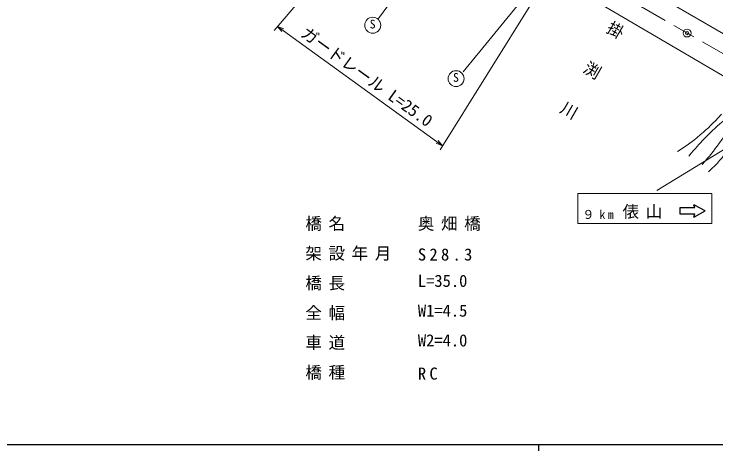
# Model space of a CAD drawing. Units: millimetres, scale not verified. Extents: x 40000 to 680000, y 20000 to 380000.
# Drawn here: x 188757 to 294841, y 204000 to 270030 of the extents above; entities that cross this region are included whole.
import ezdxf
from ezdxf.enums import TextEntityAlignment as Align

# ---------------------------------------------------------------- set-up
doc = ezdxf.new("R2010")
doc.units = ezdxf.units.MM
doc.header["$LTSCALE"] = 1000
doc.header["$PDMODE"] = 32
doc.header["$PDSIZE"] = 500
doc.linetypes.add('CHAIN', pattern=[18.5, 12, -1.5, 3.5, -1.5])
for name, color, linetype, lineweight in [('M-BGD', 7, 'Continuous', 13), ('M-BMK', 2, 'CHAIN', 13), ('M-BMK-SRVR', 3, 'Continuous', 13), ('M-STR-HTXT', 7, 'Continuous', 13), ('M-TTL-BAND', 7, 'Continuous', 25)]:
    doc.layers.add(name, color=color, linetype=linetype, lineweight=lineweight)
doc.styles.add('@ＭＳ ゴシック', font='')
doc.styles.add('ＭＳ ゴシック', font='')
doc.styles.get('@ＭＳ ゴシック').set_extended_font_data('@MS Gothic')
doc.styles.get('ＭＳ ゴシック').set_extended_font_data('MS Gothic')

msp = doc.modelspace()

# ---------------------------------------------------------------- linework, layer by layer
at = {"layer": 'M-BGD'}
for p, q in [((262219, 286613), (306566, 260917)), ((254862, 284451), (243826, 269347)), ((259568, 282047), (298147, 259387)), ((268871, 276259), (256619, 261289))]:
    msp.add_line(p, q, dxfattribs=at)
for centre in [(242969, 268336), (255563, 260267)]:
    msp.add_circle(centre, 1200, dxfattribs=at)
for points in [[(289007, 249238), (290675, 250334), (291192, 250680), (292472, 251758), (293807, 252883), (294245, 253363), (295660, 254892)], [(290727, 248560), (291840, 249867), (292167, 250233), (293150, 251249), (294384, 252523), (294856, 252920), (296473, 254341)], [(292738, 247275), (294035, 248782), (294418, 249215), (295380, 250546), (296238, 251736), (296513, 252172), (297441, 253686)], [(293732, 246185), (295163, 247592), (295771, 248137), (296615, 249698), (297337, 251032), (297531, 251682), (297943, 253346)]]:
    msp.add_open_spline(points, degree=3, knots=[0, 0, 0, 0, 1, 1, 1, 2, 2, 2, 2], dxfattribs=at)
at = {"layer": 'M-BMK'}
msp.add_line((260779, 284327), (305107, 258705), dxfattribs=at)
at = {"layer": 'M-BMK-SRVR'}
msp.add_circle((290477, 267161), 600, dxfattribs=at)
msp.add_point((290477, 267161), dxfattribs=at)
at = {"layer": 'M-STR-HTXT'}
for p, q in [((246094, 288812), (228074, 267552)), ((267371, 272346), (253151, 249515)), ((253523, 250112), (228592, 268163)), ((228592, 268163), (229255, 267374)), ((228592, 268163), (229549, 267779)), ((304480, 254705), (285927, 243381)), ((253523, 250112), (252566, 250496)), ((253523, 250112), (252859, 250901)), ((294234, 242894), (273951, 242894)), ((273951, 242894), (273951, 238395)), ((294234, 238395), (294234, 242894)), ((294234, 238395), (273951, 238395))]:
    msp.add_line(p, q, dxfattribs=at)
at = {"layer": 'M-STR-HTXT', "lineweight": 25}
for p, q in [((291630, 240782), (291483, 241151)), ((291553, 241213), (293152, 240325)), ((289430, 239782), (289430, 240782)), ((289430, 240782), (291630, 240782)), ((291630, 239782), (289430, 239782)), ((291483, 239412), (291630, 239782)), ((293152, 240238), (291553, 239350))]:
    msp.add_line(p, q, dxfattribs=at)
for centre, start, end in [((291529, 241170), 60.9454, 201.80141), ((293128, 240282), 299.0546, 60.9454), ((291529, 239394), 158.19859, 299.0546)]:
    msp.add_arc(centre, 50, start, end, dxfattribs=at)
at = {"layer": 'M-TTL-BAND'}
for p, q in [((40000, 205000), (579000, 205000)), ((268000, 205000), (268000, 204000))]:
    msp.add_line(p, q, dxfattribs=at)

# ---------------------------------------------------------------- texts
at = {"layer": 'M-BGD', "style": 'ＭＳ ゴシック'}
for p in [(242505, 269174), (255099, 261105)]:
    msp.add_text('S', height=1320, dxfattribs=at).set_placement(p, align=Align.TOP_LEFT)
at = {"layer": 'M-BGD', "insert": (275807, 261194), "char_height": 1833, "attachment_point": 5, "rotation": 239.911, "style": '@ＭＳ ゴシック'}
msp.add_mtext('\\T1.4;掛\u3000渕\u3000川', dxfattribs=at)
at = {"layer": 'M-STR-HTXT', "style": 'ＭＳ ゴシック'}
msp.add_text('ガードレール L=25.0', height=1833, rotation=324.094, dxfattribs=at).set_placement((241233, 259381), align=Align.BOTTOM_CENTER)
for s, p in [('L=35.0', (249788, 228248)), ('W1=4.5', (249788, 223748)), ('W2=4.0', (249788, 219248))]:
    msp.add_text(s, height=1833, dxfattribs=at).set_placement(p, align=Align.BOTTOM_LEFT)
for s, insert, char_height, attachment_point in [('\\T1.4;俵山', (284227, 239066), 1833, 8), ('\\T1.42;９km', (277215, 239045), 1320, 8), ('\\T1.4;橋名', (232788, 237248), 1833, 7), ('\\T1.4;奥畑橋', (249788, 237248), 1833, 7), ('\\T1.4;架設年月', (232788, 232748), 1833, 7), ('\\T1.4;S28.3', (249788, 232748), 1833, 7), ('\\T1.4;橋長', (232788, 228248), 1833, 7), ('\\T1.4;全幅', (232788, 223748), 1833, 7), ('\\T1.4;車道', (232788, 219248), 1833, 7), ('\\T1.4;橋種', (232788, 214748), 1833, 7), ('\\T1.4;RC', (249788, 214748), 1833, 7)]:
    msp.add_mtext(s, dxfattribs=dict(at, insert=insert, char_height=char_height, attachment_point=attachment_point))

doc.saveas('drawing.dxf')
